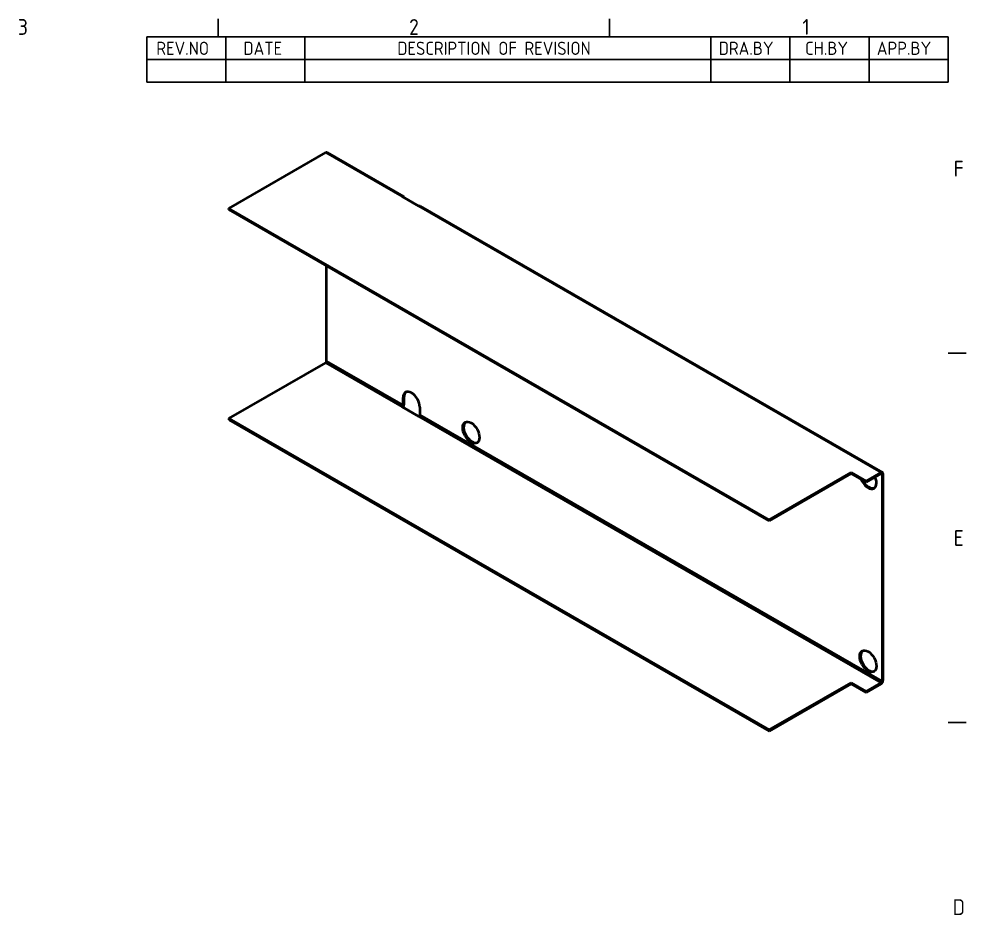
# Model space of a CAD drawing. Header units: millimetres. Extents: x 0 to 594, y 0 to 420.
# Drawn here: x 407.7 to 587.4, y 243.5 to 413.4 of the extents above; entities that cross this region are included whole.
import ezdxf

# ---------------------------------------------------------------- set-up
doc = ezdxf.new("R2010")
doc.units = ezdxf.units.MM
doc.layers.get('0').update_dxf_attribs({"color": 3, "lineweight": 25})
for name, color, linetype, lineweight in [('가시적인 것(ISO)', 3, 'Continuous', 40), ('가시적인 좁은 것(ISO)', 3, 'Continuous', 35), ('경계(ISO)', 7, 'Continuous', 25), ('기호(ISO)', 5, 'Continuous', 25)]:
    doc.layers.add(name, color=color, linetype=linetype, lineweight=lineweight)
doc.styles.add('ISO ProportionalPSTEK', font='isocp.shx')
doc.styles.add('문자 텍스트_PSTEK_POSCO', font='isocp.shx')

# ---------------------------------------------------------------- blocks, each defined once
blk = doc.blocks.new('경계 Default Border')
at = {"layer": '경계(ISO)'}
for p, q in [((445.4999923706055, 410), (445.4999923706055, 413.4000015258789)), ((519.7499847412109, 410), (519.7499847412109, 413.4000015258789)), ((584.0000152587891, 350), (587.400016784668, 350)), ((584.0000152587891, 280), (587.400016784668, 280))]:
    blk.add_line(p, q, dxfattribs=at)
at = {"layer": '경계(ISO)', "color": 2, "char_height": 3.00000011920929, "attachment_point": 7, "style": '문자 텍스트_PSTEK_POSCO'}
for s, insert in [('3', (407.5435395229536, 410.3713945155963)), ('2', (481.752739416884, 410.3713945155963)), ('1', (556.3610661041481, 410.4)), ('F', (585.0445395201642, 383.4999999403954)), ('E', (585.0445395201642, 313.4713944559917)), ('D', (584.8782702028949, 243.4713944559917))]:
    blk.add_mtext(s, dxfattribs=dict(at, insert=insert))
blk = doc.blocks.new('리비전 내역')
at = {"layer": '기호(ISO)'}
for p, q in [((432.0000152587891, 410), (584.0000152587891, 410)), ((432.0000152587891, 410), (432.0000152587891, 405.72)), ((447.0000152587891, 410), (447.0000152587891, 405.72)), ((462.0000152587891, 410), (462.0000152587891, 405.72)), ((539.0000152587891, 410), (539.0000152587891, 405.72)), ((554.0000152587891, 410), (554.0000152587891, 405.72)), ((569.0000152587891, 410), (569.0000152587891, 405.72)), ((584.0000152587891, 410), (584.0000152587891, 405.72)), ((432.0000152587891, 405.72), (584.0000152587891, 405.72)), ((432.0000152587891, 405.72), (432.0000152587891, 401.4400000000001)), ((447.0000152587891, 405.72), (447.0000152587891, 401.4400000000001)), ((462.0000152587891, 405.72), (462.0000152587891, 401.4400000000001)), ((539.0000152587891, 405.72), (539.0000152587891, 401.4400000000001)), ((554.0000152587891, 405.72), (554.0000152587891, 401.4400000000001)), ((569.0000152587891, 405.72), (569.0000152587891, 401.4400000000001)), ((584.0000152587891, 405.72), (584.0000152587891, 401.4400000000001)), ((432.0000152587891, 401.4400000000001), (584.0000152587891, 401.4400000000001))]:
    blk.add_line(p, q, dxfattribs=at)
at = {"layer": '기호(ISO)', "color": 2, "char_height": 2.5, "attachment_point": 7, "style": 'ISO ProportionalPSTEK'}
for s, insert in [('REV.NO', (433.7871316270198, 406.5831824209448)), ('DATE', (450.3142470316257, 406.5831824209448)), ('DESCRIPTION OF REVISION', (479.507035692152, 406.5831824209448)), ('DRA.BY', (540.4757492141094, 406.5831824209448)), ('CH.BY', (556.8643067674008, 406.5831824209448)), ('APP.BY', (570.4777492192294, 406.5831824209448))]:
    blk.add_mtext(s, dxfattribs=dict(at, insert=insert))

msp = doc.modelspace()

# ---------------------------------------------------------------- linework, layer by layer
at = {"layer": '가시적인 것(ISO)'}
for p, q in [((466.1773868809218, 388.0752796079983), (480.6730758952482, 379.7277674752567)), ((447.5430944642823, 377.4636728937445), (465.9278707751297, 388.0507614523469)), ((483.605540304796, 377.8708686075401), (480.4235597894561, 379.7032493196053)), ((550.0735777363468, 318.4202943938648), (447.5430944642823, 377.4636728937445)), ((447.5430944642823, 377.2592861125339), (447.5430944642823, 377.4636728937445)), ((483.8550564105881, 377.8953867631915), (571.536297277733, 327.4031182529495)), ((550.0735777363468, 318.2159076126542), (447.5430944642823, 377.2592861125339)), ((466.1046474704264, 348.5015248259319), (466.1046474704264, 366.5703986254898)), ((447.5430944642823, 337.6082505576711), (465.9278707751297, 348.1953391162731)), ((480.6003364847527, 340.1540126931903), (480.6003364847527, 341.5847201616647)), ((480.7771131800493, 341.6865190901128), (480.7771131800493, 340.2558116216384)), ((483.605540304796, 338.0154462714663), (480.4235597894561, 339.8478269835315)), ((483.7823170000927, 339.7523394495994), (483.7823170000927, 338.3216319811251)), ((447.5430944642823, 337.6082505576711), (550.073577736347, 278.5648720577915)), ((447.5430944642823, 337.6082505576711), (447.5430944642823, 337.4038637764604)), ((447.5430944642823, 337.4038637764604), (550.0735777363468, 278.3604852765807)), ((550.0735777363468, 318.4202943938648), (565.6299269224486, 327.3786000972976)), ((565.6299269224486, 327.174213316087), (550.0735777363468, 318.2159076126542)), ((565.6299269224486, 327.3786000972976), (568.4583540471951, 325.7498172421285)), ((565.6299269224486, 327.3786000972976), (565.6299269224486, 327.174213316087)), ((568.4583540471951, 325.5454304609179), (565.6299269224486, 327.174213316087)), ((571.2867811719409, 327.3786000972981), (568.4583540471951, 325.7498172421285)), ((568.4583540471951, 325.5454304609179), (571.2867811719409, 327.1742133160876)), ((571.4635578672376, 327.0716254633249), (571.4635578672376, 287.8293634708831)), ((571.6403345625341, 327.1734243917731), (571.6403345625341, 287.9311623993312)), ((568.4583540471951, 325.7498172421285), (568.4583540471951, 325.5454304609179)), ((550.0735777363468, 318.2159076126542), (550.0735777363468, 318.4202943938648)), ((550.073577736347, 278.5648720577915), (565.6299269224488, 287.5231777612241)), ((565.6299269224488, 287.5231777612241), (568.4583540471955, 285.894394906055)), ((565.6299269224488, 287.5231777612241), (565.6299269224488, 287.3187909800134)), ((568.4583540471955, 285.894394906055), (571.2867811719409, 287.5231777612244)), ((565.6299269224488, 287.3187909800134), (550.0735777363468, 278.3604852765807)), ((568.4583540471955, 285.6900081248444), (565.6299269224488, 287.3187909800134)), ((568.4583540471955, 285.6900081248444), (571.2867811719409, 287.3187909800137)), ((568.4583540471955, 285.894394906055), (568.4583540471955, 285.6900081248444)), ((550.0735777363468, 278.3604852765807), (550.073577736347, 278.5648720577915))]:
    msp.add_line(p, q, dxfattribs=at)
for centre, major_axis, ratio, start_param, end_param in [((465.9278707751297, 387.6419878899256), (0.2495161057920924, 0.4332917180726537), 0.5780931159156389, 0, 0.783464454974415), ((480.4235597894561, 379.294475757184), (0.249516105792088, 0.433291718072646), 0.5780931159156389, 5.499720852205239, 7.066649762154001), ((483.605540304796, 377.4620950451188), (0.2495161057920909, 0.4332917180726549), 0.578093115915639, 7.441905295150265e-15, 0.7834644549744036), ((465.9278707751297, 348.3997258974838), (0.1247580528960323, 0.2166458590363323), 0.5780931159156389, 3.925057108564036, 5.495853435358618), ((482.1913267424227, 340.668529805632), (-1.122822476064914, 1.949812731326647), 0.5780931159158101, 3.928924525410125, 7.070517178999918), ((482.3681034377194, 340.7703287340801), (-1.122822476064955, 1.949812731326717), 0.5780931159158103, 0.07849652050193878, 0.7873318718203156), ((480.4235597894561, 340.0522137647422), (0.1247580528960322, 0.2166458590363323), 0.5780931159156389, 3.925057108564035, 5.495853435358617), ((480.4235597894561, 340.0522137647422), (-0.2495161057921119, -0.4332917180726275), 0.578093115915639, 1.208698936059079, 2.354260781769515), ((483.605540304796, 338.2198330526769), (-0.1247580528960575, -0.2166458590363164), 0.5780931159156389, 0.7834644549745882, 2.354260781769515), ((493.6818119367057, 335.0727444382463), (-1.122822476064912, 1.949812731326644), 0.5780931159158103, 0.07849652050196793, 3.063096133087892), ((571.2867811719409, 326.9698265348769), (0.2495161057920957, 0.4332917180726591), 0.578093115915639, 5.495853435359137, 7.066649762154002), ((571.2867811719409, 326.9698265348769), (0.1247580528960451, 0.2166458590363249), 0.578093115915639, 5.495853435359137, 7.066649762154001), ((568.8119074377876, 326.3503547967291), (1.122822476064911, -1.949812731326643), 0.5780931159158101, 4.509212177669534, 7.62025975230103), ((568.9886841330842, 326.4521537251772), (1.122822476064912, -1.949812731326643), 0.5780931159158103, 4.648342182451836, 6.204688786677659), ((568.9886841330842, 291.7064009193692), (-1.122822476064912, 1.949812731326644), 0.5780931159158103, 0.07849652050193855, 3.063096133087867), ((571.2867811719409, 287.727564542435), (0.2495161057920644, 0.4332917180726646), 0.5780931159156388, 3.925057108563834, 5.495853435358878), ((571.2867811719409, 287.727564542435), (0.1247580528960323, 0.2166458590363323), 0.5780931159156389, 3.925057108564036, 5.495853435358966)]:
    msp.add_ellipse(centre, major_axis=major_axis, ratio=ratio, start_param=start_param, end_param=end_param, dxfattribs=at)
for centre in [(493.5050352414091, 334.9709455097982), (568.8119074377876, 291.6046019909211)]:
    msp.add_ellipse(centre, major_axis=(1.122822476064795, -1.949812731326709), ratio=0.5780931159158103, dxfattribs=at)
at = {"layer": '가시적인 좁은 것(ISO)'}
for p, q in [((480.4235597894561, 379.7032493196053), (465.9278707751297, 388.0507614523469)), ((571.2867811719409, 327.3786000972981), (483.605540304796, 377.8708686075401)), ((480.4235597894561, 339.8478269835315), (465.9278707751297, 348.1953391162731)), ((466.1046474704264, 348.5015248259319), (480.6003364847527, 340.1540126931903)), ((480.7771131800493, 341.6865190901128), (480.6003364847527, 341.5847201616647)), ((571.2867811719409, 287.5231777612244), (483.605540304796, 338.0154462714663)), ((483.7823170000927, 338.3216319811251), (571.4635578672376, 287.8293634708831)), ((571.4635578672376, 327.0716254633249), (571.2860961773379, 327.1738188539303)), ((571.2867811719409, 327.1742133160876), (571.2867811719409, 327.3786000972981)), ((571.6403345625341, 327.1734243917731), (571.4635578672376, 327.0716254633249)), ((571.2867811719409, 287.3187909800137), (571.2867811719409, 287.5231777612244)), ((571.4635578672376, 287.8293634708831), (571.6403345625341, 287.9311623993312))]:
    msp.add_line(p, q, dxfattribs=at)

# ---------------------------------------------------------------- block references
msp.add_blockref('경계 Default Border', (0, 0))
at = {"layer": '기호(ISO)'}
msp.add_blockref('리비전 내역', (0, 0), dxfattribs=at)

doc.saveas('drawing.dxf')
